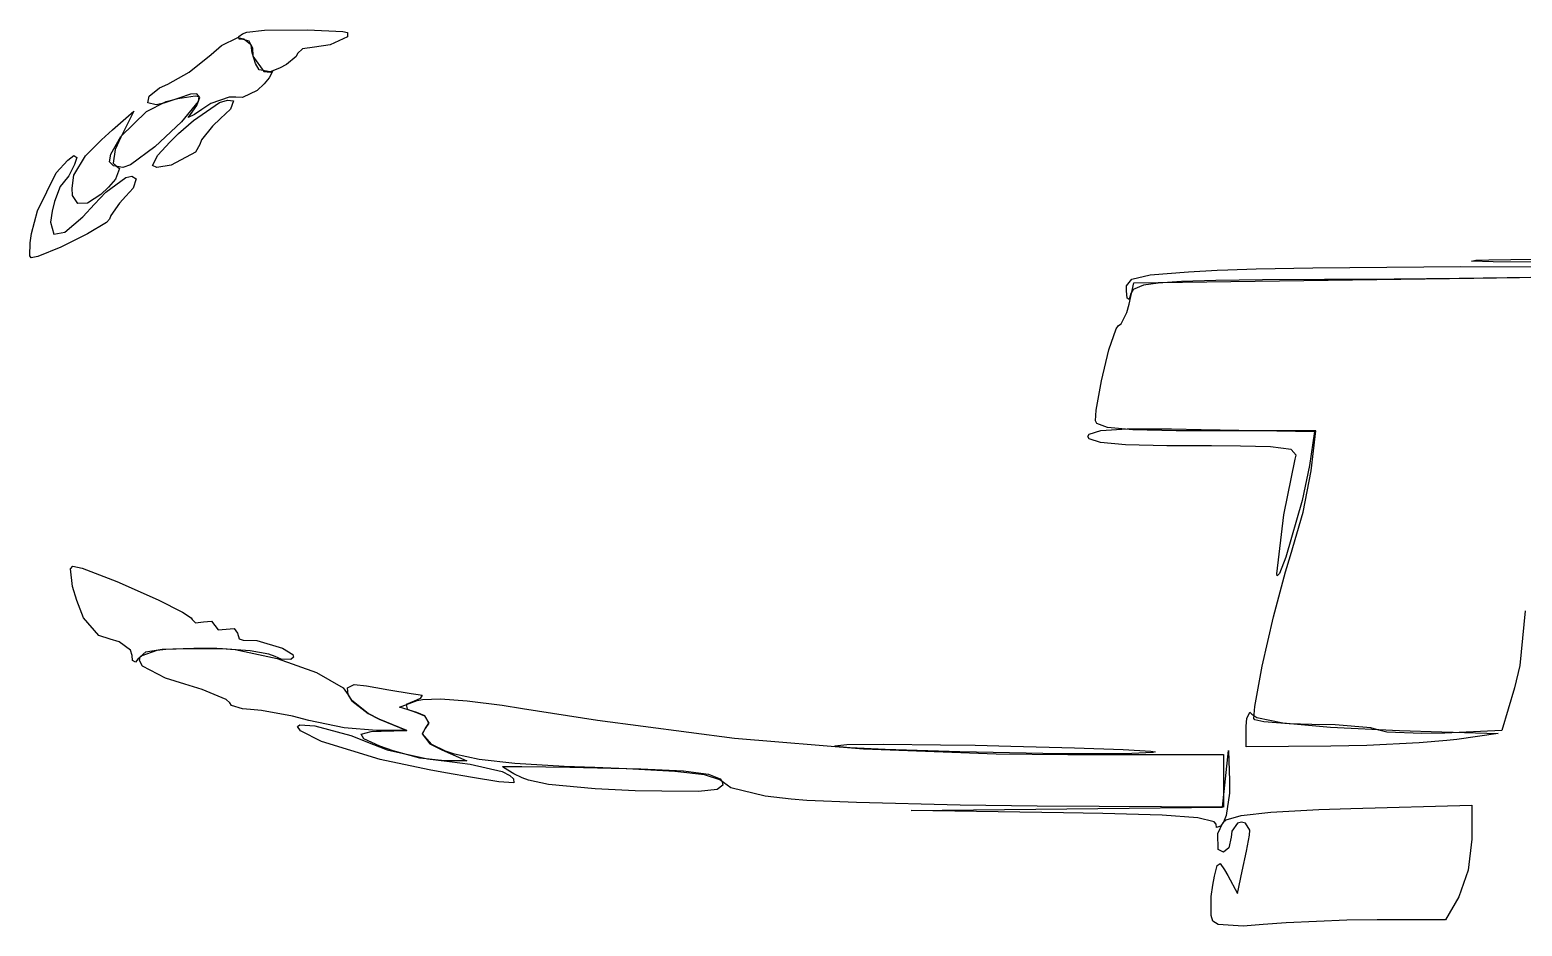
# Model space of a CAD drawing. Extents: x 10 to 1032, y 0 to 121.
# Drawn here: x 10.4 to 208.7, y 1.9 to 121.1 of the extents above; entities that cross this region are included whole.
import ezdxf

# ---------------------------------------------------------------- set-up
doc = ezdxf.new("R2010")
doc.units = 0

msp = doc.modelspace()

# ---------------------------------------------------------------- linework, layer by layer
for p, q in [((39.247833, 120.7415), (41.60085, 121.018379)), ((41.60085, 121.018379), (47.320016, 121.064746)), ((47.320016, 121.064746), (52, 120.836209)), ((34.506091, 117.784122), (35.894118, 118.988186)), ((35.894118, 118.988186), (38.073349, 120.032139)), ((38.073349, 120.032139), (38.841501, 119.860984)), ((38.184931, 120.186756), (38.661624, 120.532737)), ((38.227379, 119.824409), (38.184931, 120.186756)), ((38.75, 119.778339), (38.227379, 119.824409)), ((38.661624, 120.532737), (39.247833, 120.7415)), ((39.586177, 119.547212), (38.75, 119.778339)), ((38.841501, 119.860984), (39.736282, 119.166722)), ((39.841241, 119.013027), (39.586177, 119.547212)), ((39.736282, 119.166722), (40.020861, 118.651223)), ((39.947322, 117.986826), (39.841241, 119.013027)), ((50.342961, 119.084226), (48.25, 118.778339)), ((52.607609, 120.116322), (50.342961, 119.084226)), ((52, 120.836209), (52.648239, 120.70039)), ((52.648239, 120.70039), (52.607609, 120.116322)), ((31.575227, 115.432611), (34.506091, 117.784122)), ((40.425306, 116.572768), (39.947322, 117.986826)), ((40.020861, 118.651223), (40.049959, 117.552315)), ((40.049959, 117.552315), (41.517587, 115.533437)), ((45.809368, 117.510728), (44.522127, 116.476933)), ((46, 117.923542), (45.809368, 117.510728)), ((46.660938, 118.520926), (46, 117.923542)), ((48.25, 118.778339), (46.660938, 118.520926)), ((28.75, 113.849111), (31.575227, 115.432611)), ((40.897152, 115.765969), (40.425306, 116.572768)), ((42.337203, 115.497228), (40.897152, 115.765969)), ((41.517587, 115.533437), (42.354785, 115.440665)), ((42.644741, 115.523087), (42.210252, 114.68802)), ((43.584064, 115.983283), (42.337203, 115.497228)), ((42.354785, 115.440665), (42.644741, 115.523087)), ((44.522127, 116.476933), (43.584064, 115.983283)), ((26.258892, 112.228913), (27.63613, 113.337834)), ((27.63613, 113.337834), (28.75, 113.849111)), ((40.619756, 113.011403), (38.660866, 112.084588)), ((41.539322, 113.873383), (40.619756, 113.011403)), ((42.210252, 114.68802), (41.539322, 113.873383)), ((25.939628, 110.189446), (28.555628, 111.518718)), ((26.08322, 111.344846), (26.258892, 112.228913)), ((27.190189, 111.093642), (26.08322, 111.344846)), ((28.25, 111.332867), (27.190189, 111.093642)), ((30.20625, 111.968494), (28.25, 111.332867)), ((28.555628, 111.518718), (30.086208, 111.938092)), ((30.086208, 111.938092), (32.393899, 112.306192)), ((31.75, 112.507243), (30.20625, 111.968494)), ((32.78228, 111.549514), (30.564529, 108.831612)), ((32.632812, 112.572584), (31.75, 112.507243)), ((31.75, 109.791863), (32.632812, 111.026675)), ((32.156204, 109.021978), (35.619485, 111.390447)), ((32.393899, 112.306192), (32.886779, 112.209581)), ((33, 112.070016), (32.632812, 112.572584)), ((32.632812, 111.026675), (33, 112.070016)), ((32.886779, 112.209581), (32.78228, 111.549514)), ((34.474528, 111.263922), (33.261888, 110.495134)), ((36.893136, 112.121551), (34.474528, 111.263922)), ((35.619485, 111.390447), (36.69179, 111.731425)), ((36.69179, 111.731425), (37.494675, 111.618575)), ((37.80121, 112.104761), (36.893136, 112.121551)), ((37.494675, 111.618575), (37.0661, 110.502743)), ((38.660866, 112.084588), (37.80121, 112.104761)), ((21.405928, 107.763027), (24.254463, 110.263027)), ((24.254463, 110.263027), (22.495055, 106.807086)), ((22.500214, 106.904337), (25.939628, 110.189446)), ((32.288132, 109.797863), (31.482579, 109.423152)), ((31.482579, 109.423152), (31.75, 109.791863)), ((33.261888, 110.495134), (32.288132, 109.797863)), ((35.75, 109.279391), (34.682227, 108.259668)), ((37.0661, 110.502743), (35.75, 109.279391)), ((19.945204, 106.450778), (21.405928, 107.763027)), ((30.564529, 108.831612), (27.024065, 105.518563)), ((29.021417, 106.147045), (30.19179, 107.286207)), ((30.19179, 107.286207), (32.156204, 109.021978)), ((34.682227, 108.259668), (33.216992, 106.430408)), ((17.830183, 104.308438), (19.945204, 106.450778)), ((21.192137, 104.555038), (22.500214, 106.904337)), ((21.743195, 105.181692), (21.475963, 103.321204)), ((22.495055, 106.807086), (21.743195, 105.181692)), ((27.024065, 105.518563), (23.787635, 103.132625)), ((27.410945, 104.418151), (29.021417, 106.147045)), ((33, 105.846176), (32.442884, 104.816516)), ((33.216992, 106.430408), (33, 105.846176)), ((13.940446, 102.051914), (15.456956, 103.727303)), ((15.456956, 103.727303), (16.261041, 104.34934)), ((16.345834, 103.15447), (15.614178, 101.657161)), ((16.261041, 104.34934), (16.655814, 104.094931)), ((16.28319, 101.737131), (17.830183, 104.308438)), ((16.655814, 104.094931), (16.345834, 103.15447)), ((21.003738, 103.513027), (21.192137, 104.555038)), ((21.527437, 102.983339), (21.003738, 103.513027)), ((21.475963, 103.321204), (21.94095, 102.949377)), ((23.787635, 103.132625), (22.791792, 102.763027)), ((26.715188, 103.03294), (27.410945, 104.418151)), ((32.442884, 104.816516), (29.197056, 103.06921)), ((11.44897, 96.99821), (13.940446, 102.051914)), ((15.614178, 101.657161), (14.837999, 100.713316)), ((16.031803, 100.013027), (16.28319, 101.737131)), ((20.526643, 99.50072), (23.162867, 101.458732)), ((21.796935, 101.2187), (20.898813, 100.155318)), ((22.791792, 102.763027), (21.527437, 102.983339)), ((22.320574, 102.622621), (21.796935, 101.2187)), ((21.94095, 102.949377), (22.320574, 102.622621)), ((23.162867, 101.458732), (23.985147, 101.601311)), ((23.985147, 101.601311), (24.54548, 101.273072)), ((24.54548, 101.273072), (24.168989, 100.021895)), ((27.315741, 102.786207), (26.715188, 103.03294)), ((29.197056, 103.06921), (27.315741, 102.786207)), ((14.473809, 100.247351), (13.702327, 98.249304)), ((14.837999, 100.713316), (14.473809, 100.247351)), ((16.113188, 99.055794), (16.031803, 100.013027)), ((19.87689, 99.165829), (18.106481, 98.01737)), ((19.020379, 97.913811), (20.526643, 99.50072)), ((20.898813, 100.155318), (19.87689, 99.165829)), ((24.168989, 100.021895), (23.1875, 98.950527)), ((13.702327, 98.249304), (13.390058, 96.963316)), ((16.808697, 97.979429), (16.113188, 99.055794)), ((18.106481, 98.01737), (16.808697, 97.979429)), ((17.47533, 96.217337), (19.020379, 97.913811)), ((22.338135, 98.031972), (21.172607, 96.399245)), ((23.1875, 98.950527), (22.338135, 98.031972)), ((10.667818, 94.013027), (11.44897, 96.99821)), ((13.390058, 96.963316), (13.191115, 95.494087)), ((13.191115, 95.494087), (13.610911, 93.92422)), ((15.062402, 94.169257), (17.47533, 96.217337)), ((20.615445, 95.449818), (18.109585, 93.93423)), ((21, 95.886171), (20.615445, 95.449818)), ((21.172607, 96.399245), (21, 95.886171)), ((10.47051, 92.751113), (10.667818, 94.013027)), ((13.610911, 93.92422), (15.062402, 94.169257)), ((18.109585, 93.93423), (14.55602, 92.185454)), ((10.428845, 91.019472), (10.47051, 92.751113)), ((14.55602, 92.185454), (11.476301, 90.952274)), ((10.589619, 90.763027), (10.428845, 91.019472)), ((11.476301, 90.952274), (10.589619, 90.763027)), ((169.574875, 89.175002), (173.323813, 89.295027)), ((173.323813, 89.295027), (180.870671, 89.443227)), ((180.870671, 89.443227), (200.515926, 89.601004)), ((200.515926, 89.601004), (214.907002, 89.582481)), ((201.935181, 90.329837), (202.52937, 90.444667)), ((204.84314, 90.242882), (201.935181, 90.329837)), ((202.52937, 90.444667), (204.25, 90.50924)), ((204.25, 90.50924), (215, 90.641838)), ((210.900513, 90.194351), (204.84314, 90.242882)), ((156.12935, 87.022422), (156.840177, 87.939077)), ((156.464866, 84.603063), (157.088643, 87.443099)), ((156.840177, 87.939077), (159.255892, 88.490793)), ((157.088643, 87.443099), (202.256861, 88.057189)), ((160.334614, 87.409852), (158.375339, 87.14038)), ((159.255892, 88.490793), (164.32775, 88.894824)), ((163.441104, 87.601047), (160.334614, 87.409852)), ((167.970148, 87.73091), (163.441104, 87.601047)), ((164.32775, 88.894824), (168.157002, 89.10935)), ((174.197081, 87.816388), (167.970148, 87.73091)), ((168.157002, 89.10935), (169.574875, 89.175002)), ((182.397241, 87.874427), (174.197081, 87.816388)), ((187.323324, 87.898453), (182.397241, 87.874427)), ((200.302862, 88.00501), (187.323324, 87.898453)), ((219.398431, 88.312937), (200.302862, 88.00501)), ((202.256861, 88.057189), (211.338555, 88.172196)), ((156.116001, 86.35935), (156.12935, 87.022422)), ((156.193199, 85.394553), (156.116001, 86.35935)), ((156.457463, 85.234921), (156.193199, 85.394553)), ((156.689326, 86.013027), (156.457463, 85.234921)), ((156.985158, 86.552332), (156.689326, 86.013027)), ((158.375339, 87.14038), (156.985158, 86.552332)), ((155.411644, 81.987123), (156.160922, 83.50033)), ((156.160922, 83.50033), (156.464866, 84.603063)), ((153.771725, 78.548118), (154.718686, 81.342097)), ((154.718686, 81.342097), (155.058597, 81.763027)), ((155.058597, 81.763027), (155.411644, 81.987123)), ((152.776291, 74.425661), (153.771725, 78.548118)), ((152.10164, 70.503944), (152.776291, 74.425661)), ((152, 69.096245), (152.10164, 70.503944)), ((151.171756, 67.338324), (152.718718, 67.795161)), ((152.156021, 68.737426), (152, 69.096245)), ((153.591114, 68.212877), (152.156021, 68.737426)), ((152.718718, 67.795161), (156.218202, 68.015848)), ((156.938994, 67.907947), (153.591114, 68.212877)), ((156.218202, 68.015848), (162.092503, 68.027016)), ((162.698126, 67.777237), (156.938994, 67.907947)), ((162.092503, 68.027016), (166.052177, 67.962352)), ((166.637681, 67.763027), (162.698126, 67.777237)), ((166.052177, 67.962352), (181.107348, 67.661677)), ((181.275363, 67.763027), (166.637681, 67.763027)), ((181.107348, 67.661677), (180.43512, 63.17894)), ((180.652359, 62.462239), (181.275363, 67.763027)), ((150.998504, 67.013027), (151.171756, 67.338324)), ((151.169542, 66.689187), (150.998504, 67.013027)), ((152.66331, 66.204056), (151.169542, 66.689187)), ((155.977104, 65.910457), (152.66331, 66.204056)), ((161.452247, 65.778148), (155.977104, 65.910457)), ((165.106989, 65.763027), (161.452247, 65.778148)), ((167.412571, 65.761137), (165.106989, 65.763027)), ((171.239673, 65.740083), (167.412571, 65.761137)), ((175.247593, 65.635639), (171.239673, 65.740083)), ((177.99382, 65.277276), (175.247593, 65.635639)), ((176.993365, 56.600929), (178.517697, 64.013027)), ((178.660746, 64.552441), (177.99382, 65.277276)), ((178.517697, 64.013027), (178.660746, 64.552441)), ((180.43512, 63.17894), (179.444759, 58.486917)), ((179.591917, 56.970977), (180.652359, 62.462239)), ((179.444759, 58.486917), (177.279258, 50.974324)), ((176.073884, 48.763027), (176.993365, 56.600929)), ((177.917198, 51.212239), (179.591917, 56.970977)), ((15.832486, 49.432337), (16.130216, 49.763027)), ((16.130216, 49.763027), (17.370863, 49.495104)), ((177.279258, 50.974324), (176.431674, 48.793225)), ((177.216389, 49.017951), (177.917198, 51.212239)), ((16.113791, 47.065831), (15.832486, 49.432337)), ((17.370863, 49.495104), (22.006732, 47.756926)), ((22.006732, 47.756926), (27.491832, 45.316099)), ((175.633578, 43.045929), (177.216389, 49.017951)), ((176.123309, 48.483142), (176.073884, 48.763027)), ((176.431674, 48.793225), (176.123309, 48.483142)), ((16.670716, 45.216023), (16.113791, 47.065831)), ((17.56525, 42.92246), (16.670716, 45.216023)), ((27.491832, 45.316099), (30.702222, 43.674383)), ((30.702222, 43.674383), (31.843155, 42.923115)), ((209.092036, 43.823711), (208.34723, 36.591404)), ((19.602664, 40.570346), (17.56525, 42.92246)), ((31.843155, 42.923115), (32, 42.701094)), ((32, 42.701094), (32.440625, 42.251999)), ((32.440625, 42.251999), (33.5, 42.4014)), ((33.5, 42.4014), (34.559375, 42.491962)), ((34.559375, 42.491962), (35, 41.9014)), ((35, 41.9014), (35.440625, 41.310839)), ((174.152045, 36.481777), (175.633578, 43.045929)), ((21.110018, 40.091023), (19.602664, 40.570346)), ((22.302482, 39.737505), (21.110018, 40.091023)), ((23.804047, 38.598914), (22.302482, 39.737505)), ((35.440625, 41.310839), (36.5, 41.4014)), ((36.5, 41.4014), (37.559375, 41.482743)), ((37.559375, 41.482743), (38, 40.870016)), ((38, 40.870016), (38.220313, 40.144164)), ((38.220313, 40.144164), (38.75, 39.953526)), ((38.75, 39.953526), (40.598444, 39.902202)), ((40.598444, 39.902202), (44.013929, 38.88644)), ((24.015313, 37.888027), (23.804047, 38.598914)), ((24.068224, 37.250416), (24.015313, 37.888027)), ((25.291403, 37.882358), (24.768449, 37.422609)), ((25, 37.226968), (25.065023, 37.725333)), ((25.065023, 37.725333), (25.830803, 38.405152)), ((27.281291, 38.564381), (25.291403, 37.882358)), ((25.830803, 38.405152), (27.990004, 38.749446)), ((28.503136, 38.702652), (27.281291, 38.564381)), ((27.990004, 38.749446), (32.197556, 38.862647)), ((31.273766, 38.789353), (28.503136, 38.702652)), ((36.030344, 38.785568), (31.273766, 38.789353)), ((32.197556, 38.862647), (35.274129, 38.865222)), ((35.274129, 38.865222), (37.720397, 38.69026)), ((39.690928, 38.548753), (36.030344, 38.785568)), ((37.720397, 38.69026), (43.272008, 37.513707)), ((42.195819, 38.08277), (39.690928, 38.548753)), ((42.996224, 37.765048), (42.195819, 38.08277)), ((43.807932, 37.418716), (42.996224, 37.765048)), ((44.013929, 38.88644), (45.381318, 38.037833)), ((45.448038, 37.67895), (45.079642, 37.374059)), ((45.381318, 38.037833), (45.448038, 37.67895)), ((24.445005, 37.017576), (24.068224, 37.250416)), ((24.768449, 37.422609), (24.445005, 37.017576)), ((25.400147, 36.497217), (25, 37.226968)), ((28.45044, 34.909186), (25.400147, 36.497217)), ((43.272008, 37.513707), (48.521913, 35.653304)), ((45.079642, 37.374059), (43.807932, 37.418716)), ((173.183234, 31.148453), (174.152045, 36.481777)), ((208.34723, 36.591404), (207.647111, 33.591855)), ((31, 34.103274), (28.45044, 34.909186)), ((33.329687, 33.389593), (31, 34.103274)), ((48.521913, 35.653304), (52.053547, 33.611039)), ((52.617654, 33.598713), (53.526805, 34.063003)), ((53.526805, 34.063003), (55.169674, 33.871922)), ((55.169674, 33.871922), (56.385198, 33.647581)), ((36.526562, 32.055325), (33.329687, 33.389593)), ((37, 31.599076), (36.526562, 32.055325)), ((52.053547, 33.611039), (52.732335, 32.678578)), ((52.725313, 32.705428), (52.617654, 33.598713)), ((53.190737, 31.91128), (52.725313, 32.705428)), ((52.732335, 32.678578), (53.195032, 31.894855)), ((55.383155, 30.18293), (53.190737, 31.91128)), ((53.195032, 31.894855), (55.383709, 30.180811)), ((56.385198, 33.647581), (58.101258, 33.328963)), ((58.101258, 33.328963), (61.092895, 32.843417)), ((59.532847, 31.046071), (61.876835, 31.913169)), ((61.5, 31.840706), (60.423689, 31.385859)), ((61.092895, 32.843417), (62, 32.736293)), ((62.283616, 32.19054), (61.5, 31.840706)), ((61.876835, 31.913169), (62.603995, 32.079713)), ((62, 32.736293), (62.5333, 32.637769)), ((62.5333, 32.637769), (62.283616, 32.19054)), ((62.603995, 32.079713), (64.984563, 32.154421)), ((64.984563, 32.154421), (68.531744, 31.889726)), ((68.531744, 31.889726), (73.16348, 31.291751)), ((207.647111, 33.591855), (205.989962, 27.920684)), ((37.216992, 31.270971), (37, 31.599076)), ((38.682227, 30.801999), (37.216992, 31.270971)), ((39.75, 30.718894), (38.682227, 30.801999)), ((41.212305, 30.592206), (39.75, 30.718894)), ((45.341602, 29.828949), (41.212305, 30.592206)), ((47.5, 29.286387), (45.341602, 29.828949)), ((56.840115, 29.461604), (55.383155, 30.18293)), ((55.383709, 30.180811), (56.840115, 29.461604)), ((61.819073, 30.320451), (59.532847, 31.046071)), ((60.423689, 31.385859), (60.549845, 30.754842)), ((60.549845, 30.754842), (61.80265, 30.326893)), ((61.80265, 30.326893), (62.877503, 29.906451)), ((62.882389, 29.903931), (61.819073, 30.320451)), ((62.877503, 29.906451), (63.417634, 28.92493)), ((63.419254, 28.927359), (62.882389, 29.903931)), ((73.16348, 31.291751), (75.860412, 30.869697)), ((75.860412, 30.869697), (85.854949, 29.300937)), ((172.07735, 29.521948), (172.475484, 30.354642)), ((172.475484, 30.354642), (172.772557, 30.096796)), ((172.772557, 30.096796), (173.408912, 29.688041)), ((173.019675, 29.513027), (173.183234, 31.148453)), ((46, 28.488259), (46.294161, 28.706061)), ((46.385004, 27.905534), (46, 28.488259)), ((46.294161, 28.706061), (48.296064, 28.555867)), ((49.176952, 26.45943), (46.385004, 27.905534)), ((52.20625, 28.314569), (47.5, 29.286387)), ((48.296064, 28.555867), (53.075929, 27.287044)), ((56.5, 27.9277), (52.20625, 28.314569)), ((54.439607, 27.463582), (55.780469, 27.789967)), ((55.780469, 27.789967), (57.083333, 27.860206)), ((60.5, 27.957385), (56.5, 27.9277)), ((56.840115, 29.461604), (60.5, 27.957385)), ((60.5, 27.957385), (56.840115, 29.461604)), ((57.083333, 27.860206), (60.5, 27.957385)), ((62.962958, 28.218394), (62.547253, 27.47587)), ((62.579245, 27.480086), (62.970002, 28.226881)), ((63.417634, 28.92493), (62.962958, 28.218394)), ((62.970002, 28.226881), (63.419254, 28.927359)), ((85.854949, 29.300937), (104.040781, 26.937972)), ((172, 25.763027), (172.015313, 28.513027)), ((172.015313, 28.513027), (172.07735, 29.521948)), ((173.173901, 29.362055), (173.019675, 29.513027)), ((174.336941, 29.091823), (173.173901, 29.362055)), ((173.408912, 29.688041), (176.864422, 28.96609)), ((177.742373, 28.812839), (174.336941, 29.091823)), ((176.864422, 28.96609), (183.196591, 28.374703)), ((180.75, 28.747714), (177.742373, 28.812839)), ((183.849648, 28.683797), (180.75, 28.747714)), ((183.196591, 28.374703), (192.364925, 27.917662)), ((188.589833, 28.284187), (183.849648, 28.683797)), ((189.646534, 27.997714), (188.589833, 28.284187)), ((190.691277, 27.738395), (189.646534, 27.997714)), ((192.364925, 27.917662), (198, 27.740702)), ((205.989962, 27.920684), (198.391515, 27.591855)), ((56.979306, 24.066418), (49.176952, 26.45943)), ((53.075929, 27.287044), (56.080672, 26.072895)), ((54.815197, 26.839535), (54.439607, 27.463582)), ((56.943199, 25.858084), (54.815197, 26.839535)), ((56.080672, 26.072895), (57.892062, 25.387947)), ((58.675591, 25.214662), (56.943199, 25.858084)), ((62.547253, 27.47587), (63.564965, 26.163139)), ((63.828349, 26.083567), (62.579245, 27.480086)), ((63.564965, 26.163139), (65.160309, 25.384066)), ((65.667352, 25.211196), (63.828349, 26.083567)), ((104.040781, 26.937972), (121.154026, 25.495493)), ((117.374805, 25.898274), (118.958008, 26.068901)), ((118, 25.771128), (117.374805, 25.898274)), ((118.958008, 26.068901), (123.827148, 26.122547)), ((123.827148, 26.122547), (131.391602, 26.052707)), ((131.391602, 26.052707), (136, 25.969446)), ((136, 25.969446), (140.729159, 25.864889)), ((140.729159, 25.864889), (149.18689, 25.637516)), ((183.25, 25.861924), (172, 25.763027)), ((188.052148, 25.962655), (183.25, 25.861924)), ((195.002319, 26.292943), (188.052148, 25.962655)), ((195.350712, 27.522149), (190.691277, 27.738395)), ((198.665552, 26.590064), (195.002319, 26.292943)), ((198.391515, 27.591855), (195.350712, 27.522149)), ((198, 27.740702), (205.5, 27.540711)), ((200, 26.750766), (198.665552, 26.590064)), ((205.5, 27.540711), (200, 26.750766)), ((63.470173, 22.693448), (56.979306, 24.066418)), ((57.892062, 25.387947), (63.267194, 24.183186)), ((62.25783, 24.262512), (58.675591, 25.214662)), ((65.5, 23.888494), (62.25783, 24.262512)), ((63.267194, 24.183186), (66.168895, 23.811761)), ((65.160309, 25.384066), (68.5, 23.926175)), ((68.5, 23.926175), (65.5, 23.888494)), ((66.842781, 24.788862), (65.667352, 25.211196)), ((66.168895, 23.811761), (68.907296, 23.473858)), ((70.097789, 24.094348), (66.842781, 24.788862)), ((74.842584, 23.568536), (70.097789, 24.094348)), ((119.422419, 25.639877), (118, 25.771128)), ((124.057215, 25.393478), (119.422419, 25.639877)), ((121.154026, 25.495493), (138.792766, 24.838799)), ((133.971602, 25.087473), (124.057215, 25.393478)), ((145.020296, 24.895128), (133.971602, 25.087473)), ((138.792766, 24.838799), (148.308598, 24.763027)), ((151.671638, 24.85079), (145.020296, 24.895128)), ((148.308598, 24.763027), (169, 24.763027)), ((149.18689, 25.637516), (155.656535, 25.408909)), ((156.810178, 24.88809), (151.671638, 24.85079)), ((155.656535, 25.408909), (159.353328, 25.206797)), ((159.629143, 25.019476), (156.810178, 24.88809)), ((159.353328, 25.206797), (159.916667, 25.124342)), ((159.916667, 25.124342), (159.629143, 25.019476)), ((169, 24.763027), (169, 21.263027)), ((169.271532, 21.513027), (169.663794, 25.263027)), ((169.663794, 25.263027), (169.816584, 21.263027)), ((65.663091, 22.307083), (63.470173, 22.693448)), ((69.218361, 21.685775), (65.663091, 22.307083)), ((68.907296, 23.473858), (73.179743, 22.495456)), ((73.179743, 22.495456), (74.187564, 21.975463)), ((73.221863, 23.155774), (73.566978, 23.17231)), ((73.341028, 23.001291), (73.221863, 23.155774)), ((74.726724, 22.199825), (73.341028, 23.001291)), ((73.566978, 23.17231), (75.805898, 23.164051)), ((74.187564, 21.975463), (74.65809, 21.496956)), ((75.822584, 21.651557), (74.726724, 22.199825)), ((81.41827, 23.173626), (74.842584, 23.568536)), ((75.805898, 23.164051), (82.147019, 23.061425)), ((85.499291, 23.013447), (81.41827, 23.173626)), ((82.147019, 23.061425), (87.67149, 22.943029)), ((89.752153, 22.851289), (85.499291, 23.013447)), ((87.67149, 22.943029), (91.574712, 22.837993)), ((96.120204, 22.488714), (89.752153, 22.851289)), ((91.574712, 22.837993), (97.248462, 22.567711)), ((100.065566, 22.024864), (96.120204, 22.488714)), ((97.248462, 22.567711), (100.568013, 22.156527)), ((102.101291, 21.39942), (100.065566, 22.024864)), ((100.568013, 22.156527), (102.12064, 21.5317)), ((72.730239, 21.115267), (69.218361, 21.685775)), ((74.728565, 20.981394), (72.730239, 21.115267)), ((74.65809, 21.496956), (74.728565, 20.981394)), ((76.676117, 21.333964), (75.822584, 21.651557)), ((79.349616, 20.777639), (76.676117, 21.333964)), ((85.511158, 20.170454), (79.349616, 20.777639)), ((90.847108, 19.940651), (85.511158, 20.170454)), ((94.36885, 19.858495), (90.847108, 19.940651)), ((99.237101, 19.850305), (94.36885, 19.858495)), ((101.733471, 20.103979), (99.237101, 19.850305)), ((102.492076, 20.683952), (101.733471, 20.103979)), ((102.56337, 21.007251), (102.101291, 21.39942)), ((102.12064, 21.5317), (102.417878, 21.116437)), ((102.417878, 21.116437), (102.492076, 20.683952)), ((103.544138, 20.337465), (102.56337, 21.007251)), ((108.116355, 19.214651), (103.544138, 20.337465)), ((168.879269, 17.763027), (169.271532, 21.513027)), ((169, 21.263027), (169, 17.763027)), ((169.816584, 21.263027), (169.79942, 19.591542)), ((111.564079, 18.796917), (108.116355, 19.214651)), ((113.663389, 18.64257), (111.564079, 18.796917)), ((120.234981, 18.35205), (113.663389, 18.64257)), ((134.013845, 18.016713), (120.234981, 18.35205)), ((144.25, 17.902897), (134.013845, 18.016713)), ((169, 17.763027), (144.25, 17.902897)), ((169.79942, 19.591542), (169.364334, 16.661074)), ((185.912987, 17.563113), (202, 18.026745)), ((202, 18.026745), (202, 13.475926)), ((127.5, 17.306824), (148.189635, 17.534925)), ((147.75, 17.01422), (127.5, 17.306824)), ((152.979288, 16.923642), (147.75, 17.01422)), ((148.189635, 17.534925), (168.879269, 17.763027)), ((160.830958, 16.67929), (152.979288, 16.923642)), ((165.601344, 16.32104), (160.830958, 16.67929)), ((167.763953, 15.813333), (165.601344, 16.32104)), ((168.9283, 15.681254), (169.347779, 16.061705)), ((169.364334, 16.661074), (169, 15.763027)), ((169.347779, 16.061705), (171.333086, 16.663356)), ((171.333086, 16.663356), (175.265373, 17.099043)), ((175.265373, 17.099043), (181.646855, 17.424411)), ((181.646855, 17.424411), (185.912987, 17.563113)), ((168.015313, 15.492321), (167.763953, 15.813333)), ((168.085504, 15.064583), (168.015313, 15.492321)), ((168.584046, 15.20164), (168.085504, 15.064583)), ((168.259094, 14.268588), (168.9283, 15.681254)), ((168.298623, 12.108435), (168.259094, 14.268588)), ((169, 15.763027), (168.584046, 15.20164)), ((170.110972, 14.539589), (170, 13.763027)), ((170.860309, 15.605214), (170.110972, 14.539589)), ((171.40638, 15.763027), (170.860309, 15.605214)), ((171.939335, 15.630383), (171.40638, 15.763027)), ((172.497645, 14.708845), (171.939335, 15.630383)), ((172.03362, 11.89613), (172.466611, 14.013027)), ((172.466611, 14.013027), (172.497645, 14.708845)), ((169, 11.763027), (168.298623, 12.108435)), ((169.70625, 12.350527), (169, 11.763027)), ((170, 13.763027), (169.70625, 12.350527)), ((171.478681, 9.264016), (172.03362, 11.89613)), ((202, 13.475926), (201.485937, 9.358711)), ((167.817736, 8.584204), (168.176461, 10.013084)), ((168.176461, 10.013084), (168.555517, 10.257443)), ((168.555517, 10.257443), (169.135197, 9.433506)), ((167.589657, 7.389248), (167.817736, 8.584204)), ((169.135197, 9.433506), (169.556611, 8.657247)), ((169.556611, 8.657247), (170.836901, 6.265005)), ((170.836901, 6.265005), (171.478681, 9.264016)), ((201.485937, 9.358711), (200.25, 5.850389)), ((167.377218, 5.880379), (167.589657, 7.389248)), ((167.377205, 3.338198), (167.377218, 5.880379)), ((200.25, 5.850389), (198.5, 2.775672)), ((167.589632, 2.617998), (167.377205, 3.338198)), ((168.269292, 2.174915), (167.589632, 2.617998)), ((171.629504, 1.93251), (168.269292, 2.174915)), ((174.284828, 2.135008), (171.629504, 1.93251)), ((177.336145, 2.379355), (174.284828, 2.135008)), ((185.387935, 2.71734), (177.336145, 2.379355)), ((189.396691, 2.769349), (185.387935, 2.71734)), ((198.5, 2.775672), (189.396691, 2.769349))]:
    msp.add_line(p, q)

doc.saveas('drawing.dxf')
